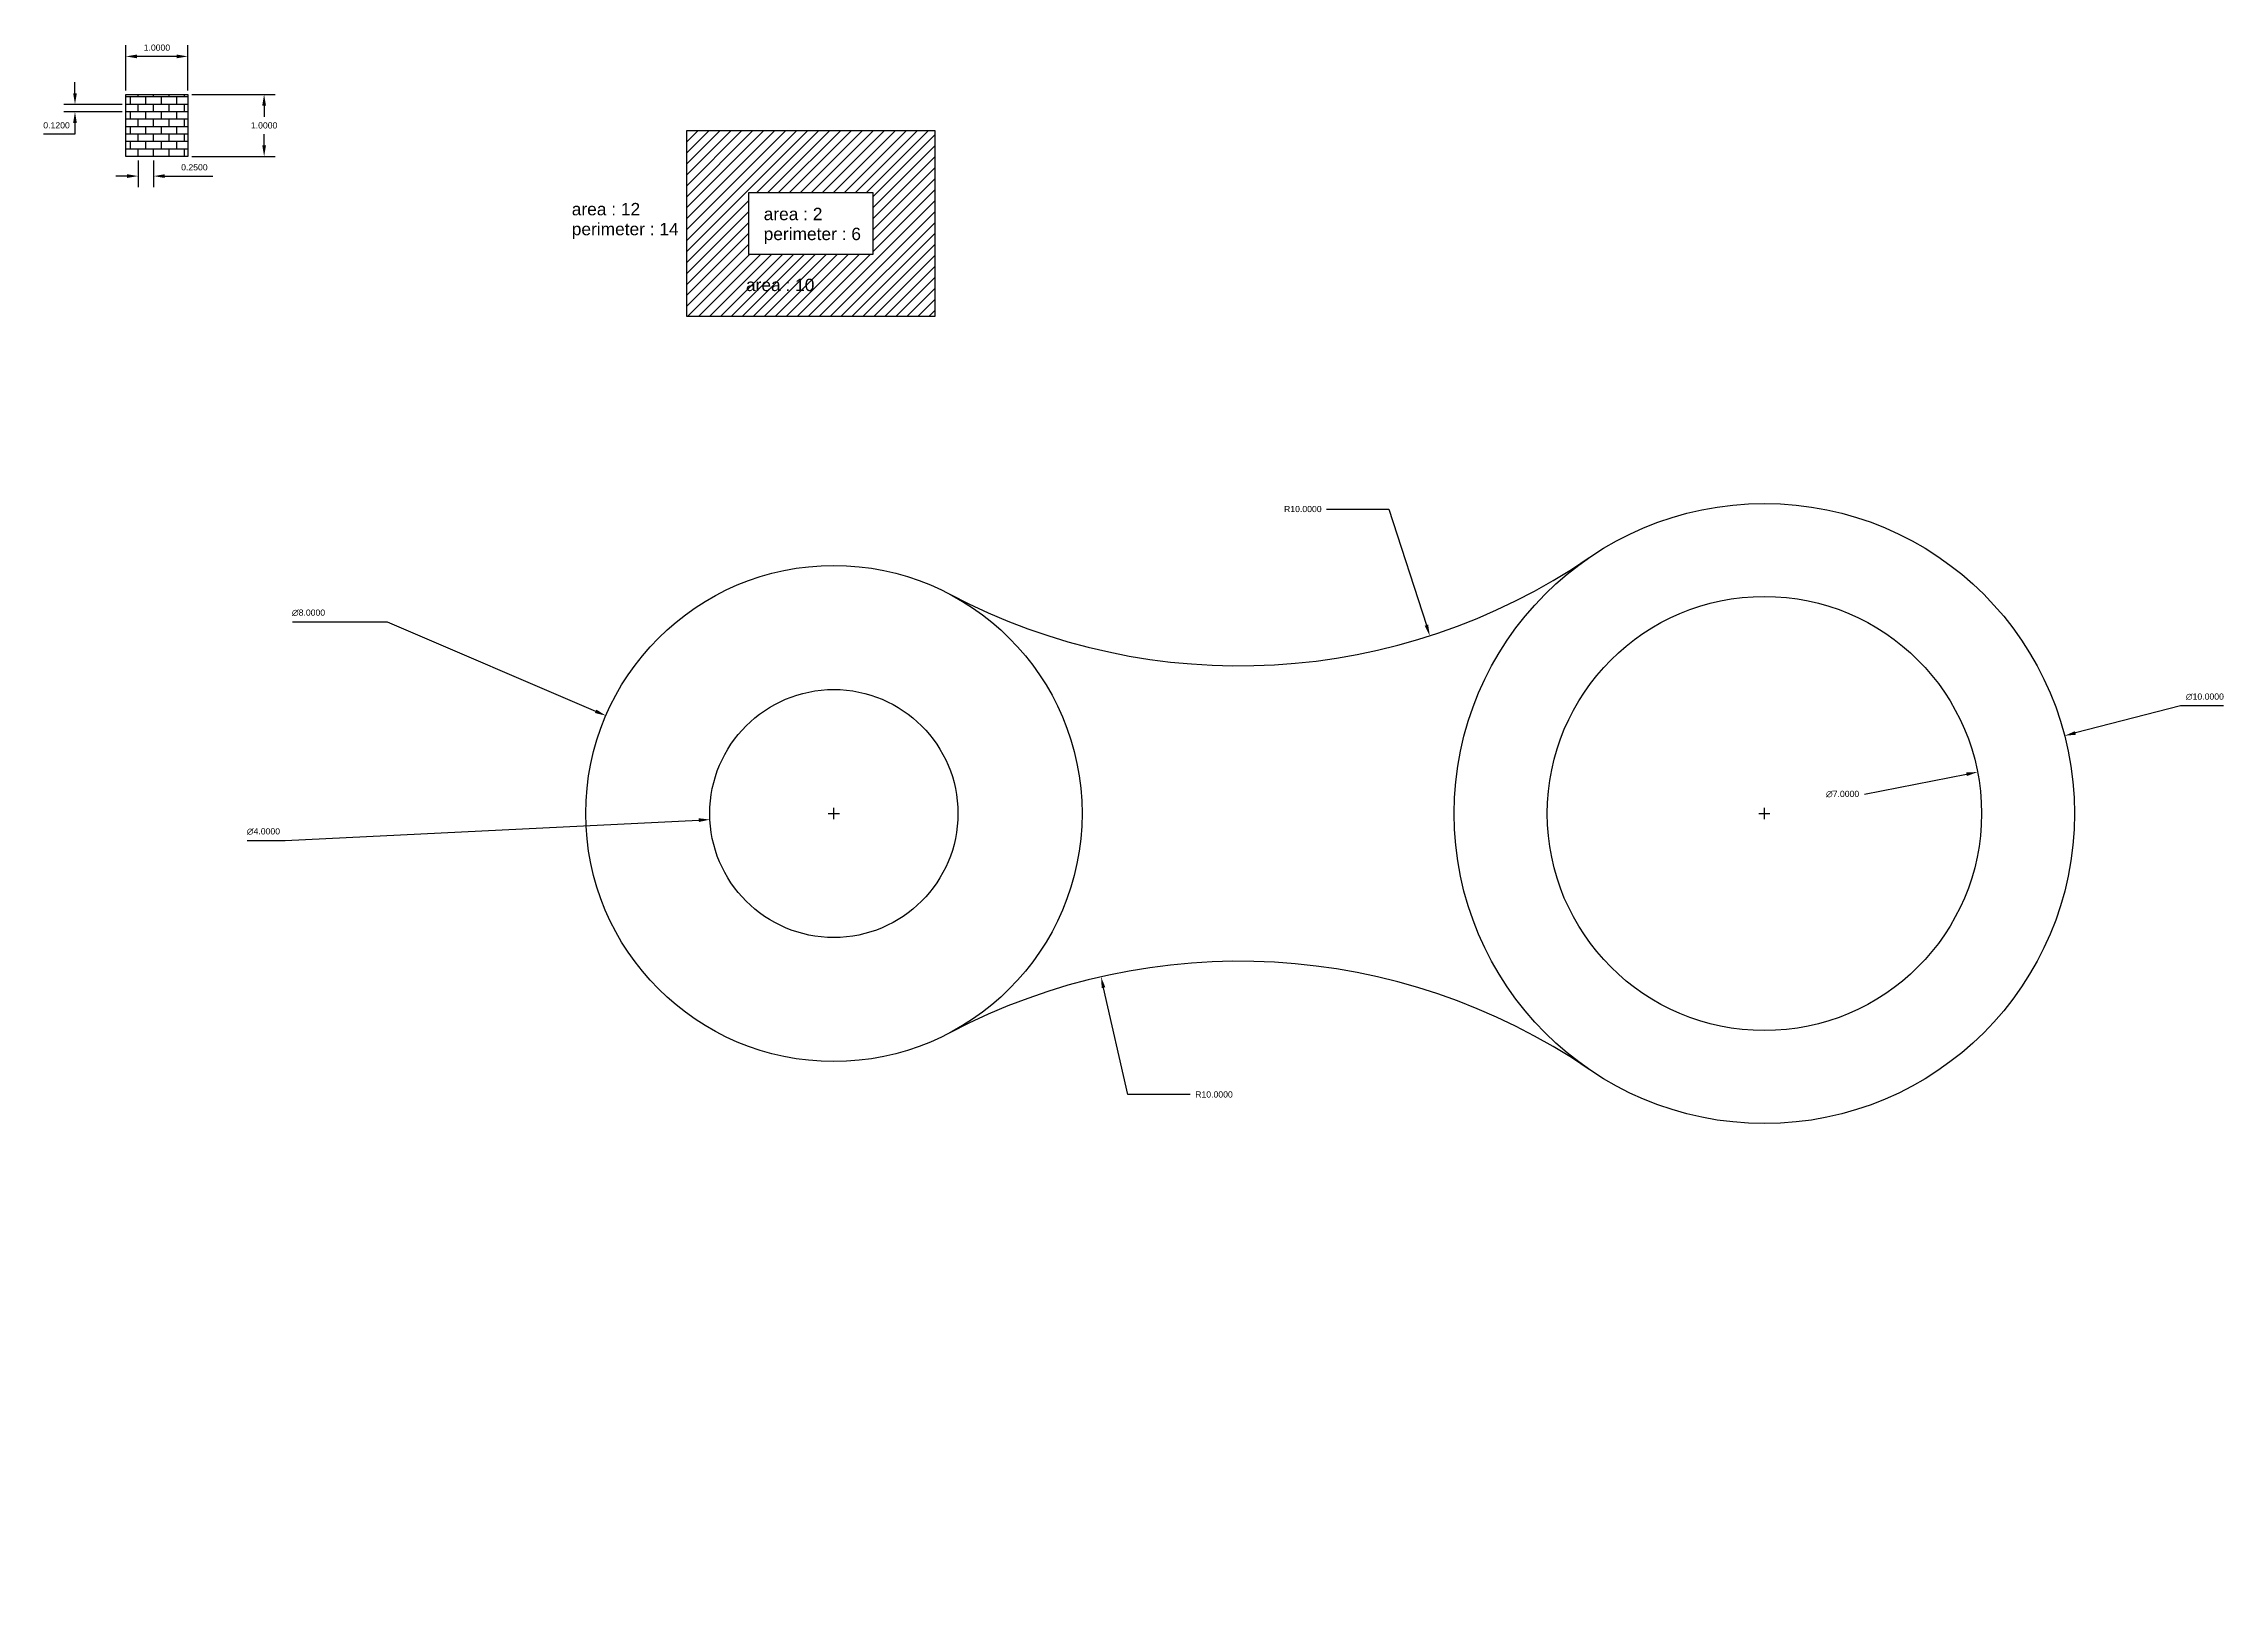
# Model space of a CAD drawing. Header units: inches. Extents: x 6.1 to 60.8, y -9.4 to 15.4.
# Drawn here: x 25.69 to 60.84, y -9.43 to 15.37 of the extents above; entities that cross this region are included whole.
import ezdxf

# ---------------------------------------------------------------- set-up
doc = ezdxf.new("R2010")
doc.units = ezdxf.units.IN
doc.header["$MEASUREMENT"] = 0
doc.styles.add('Annotative', font='arial.ttf')
doc.styles.get("Standard").update_dxf_attribs({"font": 'arial.ttf'})
doc.dimstyles.get("Standard").update_dxf_attribs({"dimtxt": 0.1, "dimasz": 0.18, "dimexe": 0.18, "dimexo": 0.0625, "dimgap": 0.09, "dimtad": 1, "dimtih": 1, "dimtoh": 1, "dimdec": 4, "dimzin": 0, "dimdsep": 46, "dimtxsty": 'Annotative', "dimcen": 0.09, "dimadec": 0, "dimazin": 0, "dimtfac": 1, "dimtdec": 4, "dimtofl": 0, "dimtmove": 0, "dimatfit": 3, "dimfxl": 1, "dimtolj": 1, "dimtzin": 0, "dimarcsym": 0})

# ---------------------------------------------------------------- blocks, each defined once
blk = doc.blocks.new('*D9')
at = {"color": 0, "lineweight": -2, "transparency": 16777216}
for p, q in [((60.137, 4.69), (58.442, 4.251)), ((60.829, 4.69), (60.137, 4.69)), ((53.337, 2.952), (53.517, 2.952)), ((53.427, 2.862), (53.427, 3.042))]:
    blk.add_line(p, q, dxfattribs=at)
at = {"color": 0, "transparency": 16777216}
blk.add_solid([(58.434, 4.28), (58.449, 4.222), (58.268, 4.206)], dxfattribs=at)
at = {"layer": 'Defpoints', "color": 0, "transparency": 16777216}
for p in [(58.268, 4.206), (48.587, 1.698)]:
    blk.add_point(p, dxfattribs=at)
at = {"color": 0, "transparency": 16777216, "insert": (60.528, 4.834), "char_height": 0.1, "attachment_point": 5, "style": 'Annotative'}
blk.add_mtext('\\A1;∅10.0000', dxfattribs=at)
blk = doc.blocks.new('*D10')
at = {"color": 0, "lineweight": -2, "transparency": 16777216}
blk.add_line((55.039, 3.265), (56.686, 3.586), dxfattribs=at)
at = {"color": 0, "transparency": 16777216}
blk.add_solid([(56.68, 3.615), (56.692, 3.556), (56.863, 3.62)], dxfattribs=at)
at = {"layer": 'Defpoints', "color": 0, "transparency": 16777216}
for p in [(56.863, 3.62), (49.992, 2.283)]:
    blk.add_point(p, dxfattribs=at)
at = {"color": 0, "transparency": 16777216, "insert": (54.688, 3.265), "char_height": 0.1, "attachment_point": 5, "style": 'Annotative'}
blk.add_mtext('\\A1;∅7.0000', dxfattribs=at)
blk = doc.blocks.new('*D11')
at = {"color": 0, "lineweight": -2, "transparency": 16777216}
for p, q in [((29.698, 6.044), (31.224, 6.044)), ((31.224, 6.044), (34.586, 4.601)), ((38.337, 2.952), (38.517, 2.952)), ((38.427, 2.862), (38.427, 3.042))]:
    blk.add_line(p, q, dxfattribs=at)
at = {"color": 0, "transparency": 16777216}
blk.add_solid([(34.598, 4.628), (34.574, 4.573), (34.752, 4.53)], dxfattribs=at)
at = {"layer": 'Defpoints', "color": 0, "transparency": 16777216}
for p in [(34.752, 4.53), (42.103, 1.374)]:
    blk.add_point(p, dxfattribs=at)
at = {"color": 0, "transparency": 16777216, "insert": (29.959, 6.188), "char_height": 0.1, "attachment_point": 5, "style": 'Annotative'}
blk.add_mtext('\\A1;∅8.0000', dxfattribs=at)
blk = doc.blocks.new('*D12')
at = {"color": 0, "lineweight": -2, "transparency": 16777216}
for p, q in [((29.584, 2.517), (36.25, 2.845)), ((38.337, 2.952), (38.517, 2.952)), ((38.427, 2.862), (38.427, 3.042)), ((28.971, 2.517), (29.584, 2.517))]:
    blk.add_line(p, q, dxfattribs=at)
at = {"color": 0, "transparency": 16777216}
blk.add_solid([(36.248, 2.875), (36.251, 2.815), (36.43, 2.854)], dxfattribs=at)
at = {"layer": 'Defpoints', "color": 0, "transparency": 16777216}
for p in [(36.43, 2.854), (40.425, 3.05)]:
    blk.add_point(p, dxfattribs=at)
at = {"color": 0, "transparency": 16777216, "insert": (29.232, 2.661), "char_height": 0.1, "attachment_point": 5, "style": 'Annotative'}
blk.add_mtext('\\A1;∅4.0000', dxfattribs=at)
blk = doc.blocks.new('*D13')
at = {"color": 0, "lineweight": -2, "transparency": 16777216}
for p, q in [((46.371, 7.861), (47.374, 7.861)), ((47.374, 7.861), (47.979, 5.989))]:
    blk.add_line(p, q, dxfattribs=at)
at = {"color": 0, "transparency": 16777216}
blk.add_solid([(48.007, 5.998), (47.95, 5.98), (48.034, 5.818)], dxfattribs=at)
at = {"layer": 'Defpoints', "color": 0, "transparency": 16777216}
for p in [(44.961, 15.334), (48.034, 5.818)]:
    blk.add_point(p, dxfattribs=at)
at = {"color": 0, "transparency": 16777216, "insert": (45.987, 7.861), "char_height": 0.1, "attachment_point": 5, "style": 'Annotative'}
blk.add_mtext('\\A1;R10.0000', dxfattribs=at)
blk = doc.blocks.new('*D14')
at = {"color": 0, "lineweight": -2, "transparency": 16777216}
for p, q in [((43.167, -1.579), (42.774, 0.143)), ((44.171, -1.579), (43.167, -1.579))]:
    blk.add_line(p, q, dxfattribs=at)
at = {"color": 0, "transparency": 16777216}
blk.add_solid([(42.803, 0.15), (42.745, 0.136), (42.734, 0.319)], dxfattribs=at)
at = {"layer": 'Defpoints', "color": 0, "transparency": 16777216}
for p in [(42.734, 0.319), (44.961, -9.43)]:
    blk.add_point(p, dxfattribs=at)
at = {"color": 0, "transparency": 16777216, "insert": (44.555, -1.579), "char_height": 0.1, "attachment_point": 5, "style": 'Annotative'}
blk.add_mtext('\\A1;R10.0000', dxfattribs=at)
blk = doc.blocks.new('*D17')
at = {"color": 0, "lineweight": -2, "transparency": 16777216}
for p, q in [((27.015, 14.609), (27.015, 15.34)), ((27.835, 15.16), (27.195, 15.16)), ((28.015, 14.609), (28.015, 15.34))]:
    blk.add_line(p, q, dxfattribs=at)
at = {"color": 0, "transparency": 16777216}
for points in [[(27.195, 15.19), (27.195, 15.13), (27.015, 15.16)], [(27.835, 15.19), (27.835, 15.13), (28.015, 15.16)]]:
    blk.add_solid(points, dxfattribs=at)
at = {"layer": 'Defpoints', "color": 0, "transparency": 16777216}
for p in [(27.015, 15.16), (27.015, 14.547), (28.015, 14.547)]:
    blk.add_point(p, dxfattribs=at)
at = {"color": 0, "transparency": 16777216, "insert": (27.515, 15.301), "char_height": 0.1, "attachment_point": 5, "style": 'Annotative'}
blk.add_mtext('\\A1;1.0000', dxfattribs=at)
blk = doc.blocks.new('*D18')
at = {"color": 0, "lineweight": -2, "transparency": 16777216}
for p, q in [((28.077, 14.547), (29.423, 14.547)), ((29.243, 14.367), (29.243, 14.188)), ((29.243, 13.727), (29.243, 13.906)), ((28.077, 13.547), (29.423, 13.547))]:
    blk.add_line(p, q, dxfattribs=at)
at = {"color": 0, "transparency": 16777216}
for points in [[(29.213, 14.367), (29.273, 14.367), (29.243, 14.547)], [(29.213, 13.727), (29.273, 13.727), (29.243, 13.547)]]:
    blk.add_solid(points, dxfattribs=at)
at = {"layer": 'Defpoints', "color": 0, "transparency": 16777216}
for p in [(28.015, 14.547), (28.015, 13.547), (29.243, 13.547)]:
    blk.add_point(p, dxfattribs=at)
at = {"color": 0, "transparency": 16777216, "insert": (29.243, 14.047), "char_height": 0.1, "attachment_point": 5, "style": 'Annotative'}
blk.add_mtext('\\A1;1.0000', dxfattribs=at)
blk = doc.blocks.new('*D19')
at = {"color": 0, "lineweight": -2, "transparency": 16777216}
for p, q in [((26.194, 14.567), (26.194, 14.747)), ((26.952, 14.387), (26.014, 14.387)), ((26.952, 14.267), (26.014, 14.267)), ((26.194, 14.087), (26.194, 13.907)), ((26.194, 13.907), (25.689, 13.907))]:
    blk.add_line(p, q, dxfattribs=at)
at = {"color": 0, "transparency": 16777216}
for points in [[(26.164, 14.567), (26.224, 14.567), (26.194, 14.387)], [(26.164, 14.087), (26.224, 14.087), (26.194, 14.267)]]:
    blk.add_solid(points, dxfattribs=at)
at = {"layer": 'Defpoints', "color": 0, "transparency": 16777216}
for p in [(26.194, 14.267), (27.015, 14.387), (27.015, 14.267)]:
    blk.add_point(p, dxfattribs=at)
at = {"color": 0, "transparency": 16777216, "insert": (25.897, 14.048), "char_height": 0.1, "attachment_point": 5, "style": 'Annotative'}
blk.add_mtext('\\A1;0.1200', dxfattribs=at)
blk = doc.blocks.new('*D20')
at = {"color": 0, "lineweight": -2, "transparency": 16777216}
for p, q in [((27.212, 13.484), (27.212, 13.05)), ((27.462, 13.484), (27.462, 13.05)), ((27.032, 13.23), (26.852, 13.23)), ((27.642, 13.23), (28.417, 13.23))]:
    blk.add_line(p, q, dxfattribs=at)
at = {"color": 0, "transparency": 16777216}
for points in [[(27.032, 13.26), (27.032, 13.2), (27.212, 13.23)], [(27.642, 13.26), (27.642, 13.2), (27.462, 13.23)]]:
    blk.add_solid(points, dxfattribs=at)
at = {"layer": 'Defpoints', "color": 0, "transparency": 16777216}
for p in [(27.212, 13.547), (27.462, 13.547), (27.462, 13.23)]:
    blk.add_point(p, dxfattribs=at)
at = {"color": 0, "transparency": 16777216, "insert": (28.119, 13.371), "char_height": 0.1, "attachment_point": 5, "style": 'Annotative'}
blk.add_mtext('\\A1;0.2500', dxfattribs=at)

msp = doc.modelspace()

# ---------------------------------------------------------------- hatches: boundary and pattern name
h = msp.add_hatch()
h.set_pattern_fill('ANSI31', color=256)
h.paths.add_polyline_path([(40.05614, 13.96502), (36.05614, 13.96502), (36.05614, 10.96502), (40.05614, 10.96502)])
h.paths.add_polyline_path([(37.05614, 11.96502), (37.05614, 12.96502), (39.05614, 12.96502), (39.05614, 11.96502)], flags=16)

# ---------------------------------------------------------------- linework, layer by layer
at = {"color": 242, "lineweight": 30, "true_color": 0xcd2027}
for p, q in [((28.01453, 14.50668), (27.01453, 14.50668)), ((27.0869, 14.38668), (27.0869, 14.50668)), ((27.2119, 14.50668), (27.2119, 14.54668)), ((27.3369, 14.38668), (27.3369, 14.50668)), ((27.4619, 14.50668), (27.4619, 14.54668)), ((27.5869, 14.38668), (27.5869, 14.50668)), ((27.7119, 14.50668), (27.7119, 14.54668)), ((27.8369, 14.38668), (27.8369, 14.50668)), ((27.9619, 14.50668), (27.9619, 14.54668)), ((28.01453, 14.38668), (27.01453, 14.38668)), ((28.01453, 14.26668), (27.01453, 14.26668)), ((28.01453, 14.14668), (27.01453, 14.14668)), ((27.0869, 14.14668), (27.0869, 14.26668)), ((27.2119, 14.26668), (27.2119, 14.38668)), ((27.2119, 14.02668), (27.2119, 14.14668)), ((27.3369, 14.14668), (27.3369, 14.26668)), ((27.4619, 14.26668), (27.4619, 14.38668)), ((27.4619, 14.02668), (27.4619, 14.14668)), ((27.5869, 14.14668), (27.5869, 14.26668)), ((27.7119, 14.26668), (27.7119, 14.38668)), ((27.7119, 14.02668), (27.7119, 14.14668)), ((27.8369, 14.14668), (27.8369, 14.26668)), ((27.9619, 14.26668), (27.9619, 14.38668)), ((27.9619, 14.02668), (27.9619, 14.14668)), ((28.01453, 14.02668), (27.01453, 14.02668)), ((28.01453, 13.90668), (27.01453, 13.90668)), ((28.01453, 13.78668), (27.01453, 13.78668)), ((27.0869, 13.90668), (27.0869, 14.02668)), ((27.0869, 13.66668), (27.0869, 13.78668)), ((27.2119, 13.78668), (27.2119, 13.90668)), ((27.3369, 13.90668), (27.3369, 14.02668)), ((27.3369, 13.66668), (27.3369, 13.78668)), ((27.4619, 13.78668), (27.4619, 13.90668)), ((27.5869, 13.90668), (27.5869, 14.02668)), ((27.5869, 13.66668), (27.5869, 13.78668)), ((27.7119, 13.78668), (27.7119, 13.90668)), ((27.8369, 13.90668), (27.8369, 14.02668)), ((27.8369, 13.66668), (27.8369, 13.78668)), ((27.9619, 13.78668), (27.9619, 13.90668)), ((28.01453, 13.66668), (27.01453, 13.66668)), ((27.2119, 13.54668), (27.2119, 13.66668)), ((27.4619, 13.54668), (27.4619, 13.66668)), ((27.7119, 13.54668), (27.7119, 13.66668)), ((27.9619, 13.54668), (27.9619, 13.66668))]:
    msp.add_line(p, q, dxfattribs=at)
for points in [[(28.01453, 13.54668), (27.01453, 13.54668), (27.01453, 14.54668), (28.01453, 14.54668)], [(36.05614, 13.96502), (40.05614, 13.96502), (40.05614, 10.96502), (36.05614, 10.96502)], [(37.05614, 12.96502), (39.05614, 12.96502), (39.05614, 11.96502), (37.05614, 11.96502)]]:
    msp.add_lwpolyline(points, close=True)
at = {"color": 114, "lineweight": 30, "true_color": 0x139b48}
for centre, radius in [((53.42734, 2.9517), 5), ((38.42734, 2.9517), 4)]:
    msp.add_circle(centre, radius, dxfattribs=at)
at = {"color": 40, "lineweight": 30, "true_color": 0xf8d731}
for centre, radius in [((53.42734, 2.9517), 3.5), ((38.42734, 2.9517), 2)]:
    msp.add_circle(centre, radius, dxfattribs=at)
at = {"color": 30, "lineweight": 30, "true_color": 0xf26722}
for centre, start, end in [((44.96067, 15.33377), 242.181861, 304.363721), ((44.96067, -9.43036), 55.636279, 117.818139)]:
    msp.add_arc(centre, 10, start, end, dxfattribs=at)

# ---------------------------------------------------------------- texts
for s, p in [('area : 12', (34.20203, 12.59753)), ('area : 2', (37.29581, 12.51927)), ('perimeter : 14 ', (34.20203, 12.27625)), ('perimeter : 6 ', (37.29581, 12.19799)), ('area : 10', (37.0107, 11.37576))]:
    msp.add_text(s, height=0.2).set_placement(p)

# ---------------------------------------------------------------- dimensions: what is measured, and where the dimension line sits
for base, p1, p2, picture, middle in [((27.01453, 15.15988), (28.01453, 14.54668), (27.01453, 14.54668), '*D17', (27.51453, 15.30094)), ((27.4619, 13.23031), (27.2119, 13.54668), (27.4619, 13.54668), '*D20', (28.11931, 13.37137))]:
    dim = msp.add_linear_dim(base=base, p1=p1, p2=p2, dimstyle='Standard')
    dim.commit()
    dim.dimension.update_dxf_attribs({"geometry": picture, "text_midpoint": middle})
for center, mpoint, picture, middle in [((44.96067, 15.33377), (48.03407, 5.81777), '*D13', (45.98669, 7.86066)), ((44.96067, -9.43036), (42.73394, 0.31857), '*D14', (44.55498, -1.57918))]:
    dim = msp.add_radius_dim(center=center, mpoint=mpoint, dimstyle='Standard')
    dim.commit()
    dim.dimension.update_dxf_attribs({"geometry": picture, "text_midpoint": middle, "dimtype": 164})
for base, p1, p2, picture, middle in [((26.19408, 14.26668), (27.01453, 14.38668), (27.01453, 14.26668), '*D19', (25.89668, 14.04774)), ((29.24349, 13.54668), (28.01453, 14.54668), (28.01453, 13.54668), '*D18', (29.24349, 14.04668))]:
    dim = msp.add_linear_dim(base=base, p1=p1, p2=p2, angle=90, dimstyle='Standard')
    dim.commit()
    dim.dimension.update_dxf_attribs({"geometry": picture, "text_midpoint": middle})
for p1, p2, picture, middle in [((42.10296, 1.3738), (34.75171, 4.52961), '*D11', (29.95934, 6.04394)), ((48.58717, 1.69761), (58.26751, 4.20579), '*D9', (60.13747, 4.6903)), ((49.9918, 2.2831), (56.86288, 3.62031), '*D10', (55.03932, 3.26542)), ((40.42493, 3.04982), (36.42975, 2.85359), '*D12', (29.58422, 2.51735))]:
    dim = msp.add_diameter_dim_2p(p1=p1, p2=p2, dimstyle='Standard')
    dim.commit()
    dim.dimension.update_dxf_attribs({"geometry": picture, "text_midpoint": middle, "dimtype": 163})

doc.saveas('drawing.dxf')
